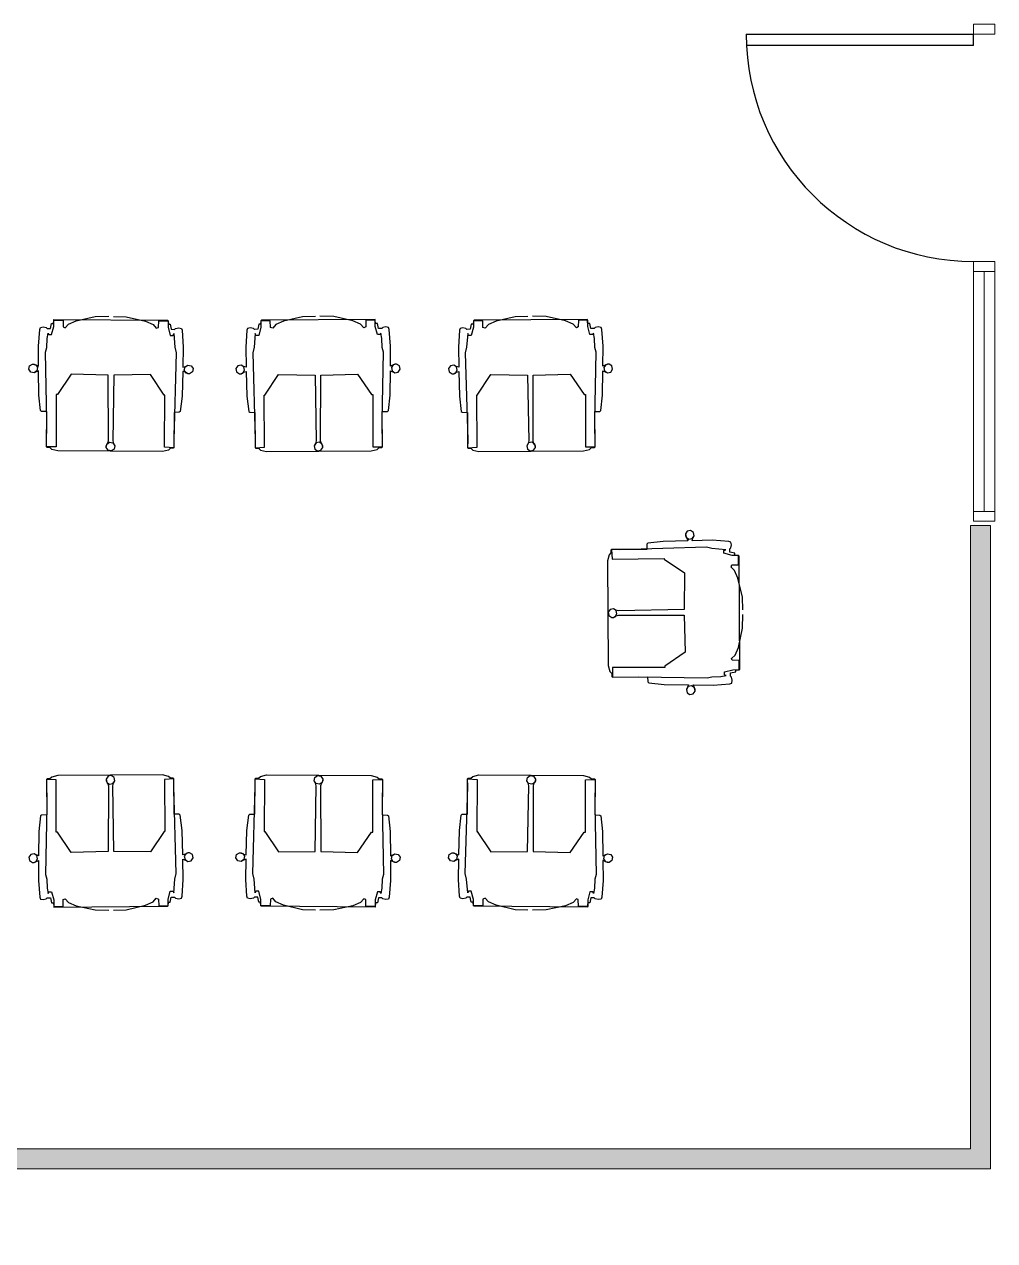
# Model space of a CAD drawing. Header units: millimetres. Extents: x 32.4 to 129.7, y 76.1 to 139.3.
# Drawn here: x 46.512 to 49.929, y 94.372 to 98.655 of the extents above; entities that cross this region are included whole.
import ezdxf

# ---------------------------------------------------------------- set-up
doc = ezdxf.new("R2010")
doc.units = ezdxf.units.MM
doc.layers.add('DURLOCK', color=7, linetype='Continuous')
doc.layers.add('MAMPARAS', color=7, linetype='Continuous', lineweight=0)

msp = doc.modelspace()

# ---------------------------------------------------------------- hatches: boundary and pattern name
h = msp.add_hatch(color=256)
h.paths.add_polyline_path([(35.551796, 97.892942), (32.5504, 97.892942), (32.5504, 97.822942), (35.551796, 97.822942)])
h.paths.add_polyline_path([(33.561398, 94.675442), (33.561398, 94.770062), (33.491398, 94.770062), (33.491398, 94.710442), (32.5504, 94.710442), (32.5504, 94.640442), (33.491398, 94.640442), (33.491398, 94.372492), (33.561398, 94.372492)])
h.paths.add_polyline_path([(35.636796, 97.807942), (35.566796, 97.807942), (35.566796, 94.625442), (49.914408, 94.625442), (49.914408, 96.890442), (49.844408, 96.890442), (49.844408, 94.695442), (46.144413, 94.695442), (46.144413, 94.710442), (46.129413, 94.710442), (46.129413, 94.640442), (45.729413, 94.640442), (45.729413, 94.710442), (45.714413, 94.710442), (45.714413, 94.695442), (43.746908, 94.695442), (43.746908, 96.095442), (43.676908, 96.095442), (43.676908, 94.695442), (42.229413, 94.695442), (42.229413, 96.260442), (43.626908, 96.260442), (43.626908, 96.330442), (42.159413, 96.330442), (42.159413, 94.695442), (36.129413, 94.695442), (36.129413, 94.640442), (35.729413, 94.640442), (35.729413, 94.695442), (35.636796, 94.695442), (35.636796, 94.870442), (35.729413, 94.870442), (35.729413, 94.940442), (35.636796, 94.940442)])
h.paths.add_polyline_path([(35.746796, 97.892942), (35.566796, 97.892942), (35.566796, 97.822942), (35.746796, 97.822942)])

# ---------------------------------------------------------------- linework, layer by layer
for p, q in [((49.054408, 98.620442), (49.854408, 98.620442)), ((49.854408, 98.580442), (49.854408, 98.620442)), ((49.854408, 98.580442), (49.054408, 98.580442))]:
    msp.add_line(p, q)
at = {"linetype": 'Continuous'}
for p, q in [((46.615297, 97.601932), (46.616199, 97.614089)), ((46.616199, 97.614089), (46.648952, 97.614072)), ((46.6162, 97.591308), (46.616372, 97.616128)), ((46.616372, 97.616128), (47.016392, 97.613605)), ((46.648952, 97.614072), (46.649618, 97.589853)), ((46.667557, 97.600021), (46.694835, 97.611538)), ((46.694835, 97.611538), (46.762128, 97.626407)), ((46.762128, 97.626407), (46.81048, 97.627284)), ((46.826904, 97.62709), (46.871528, 97.625715)), ((46.871528, 97.625715), (46.938646, 97.609994)), ((46.938646, 97.609994), (46.965777, 97.598133)), ((46.985062, 97.587976), (46.986044, 97.611938)), ((46.986044, 97.611938), (47.018794, 97.61154)), ((47.016392, 97.613605), (47.018794, 97.61154)), ((47.018794, 97.61154), (47.018341, 97.589377)), ((47.018794, 97.61154), (47.019542, 97.599373)), ((47.345239, 97.61154), (47.344491, 97.599373)), ((47.347641, 97.613605), (47.345239, 97.61154)), ((47.37799, 97.611938), (47.345239, 97.61154)), ((47.345239, 97.61154), (47.345692, 97.589377)), ((47.747662, 97.616128), (47.347641, 97.613605)), ((47.378971, 97.587976), (47.37799, 97.611938)), ((47.425387, 97.609994), (47.398257, 97.598133)), ((47.492506, 97.625715), (47.425387, 97.609994)), ((47.537129, 97.62709), (47.492506, 97.625715)), ((47.601905, 97.626407), (47.553554, 97.627284)), ((47.669198, 97.611538), (47.601905, 97.626407)), ((47.696477, 97.600021), (47.669198, 97.611538)), ((47.715082, 97.614072), (47.714415, 97.589853)), ((47.747835, 97.614089), (47.715082, 97.614072)), ((47.747834, 97.591308), (47.747662, 97.616128)), ((47.748737, 97.601932), (47.747835, 97.614089)), ((48.093716, 97.61154), (48.092968, 97.599373)), ((48.096117, 97.613605), (48.093716, 97.61154)), ((48.126466, 97.611938), (48.093716, 97.61154)), ((48.093716, 97.61154), (48.094168, 97.589377)), ((48.496138, 97.616128), (48.096117, 97.613605)), ((48.127447, 97.587976), (48.126466, 97.611938)), ((48.173863, 97.609994), (48.146733, 97.598133)), ((48.240982, 97.625715), (48.173863, 97.609994)), ((48.285605, 97.62709), (48.240982, 97.625715)), ((48.350381, 97.626407), (48.30203, 97.627284)), ((48.417675, 97.611538), (48.350381, 97.626407)), ((48.444953, 97.600021), (48.417675, 97.611538)), ((48.463558, 97.614072), (48.462891, 97.589853)), ((48.496311, 97.614089), (48.463558, 97.614072)), ((48.49631, 97.591308), (48.496138, 97.616128)), ((48.497213, 97.601932), (48.496311, 97.614089)), ((46.562042, 97.522305), (46.566705, 97.581172)), ((46.566705, 97.581172), (46.569148, 97.587953)), ((46.569148, 97.587953), (46.578819, 97.589835)), ((46.578819, 97.589835), (46.58943, 97.587701)), ((46.58943, 97.587701), (46.592995, 97.583912)), ((46.592328, 97.549424), (46.596341, 97.568376)), ((46.592995, 97.583912), (46.605003, 97.584069)), ((46.596341, 97.568376), (46.59828, 97.56299)), ((46.605003, 97.584069), (46.608547, 97.601935)), ((46.608303, 97.562926), (46.6162, 97.591308)), ((46.608547, 97.601935), (46.615297, 97.601932)), ((46.649618, 97.589853), (46.65578, 97.586887)), ((46.65578, 97.586887), (46.667557, 97.600021)), ((46.965777, 97.598133), (46.976797, 97.585525)), ((46.976797, 97.585525), (46.985062, 97.587976)), ((47.018341, 97.589377), (47.026042, 97.560282)), ((47.019542, 97.599373), (47.026291, 97.599291)), ((47.026291, 97.599291), (47.029579, 97.581647)), ((47.029579, 97.581647), (47.041689, 97.58116)), ((47.036065, 97.560218), (47.03846, 97.566618)), ((47.03846, 97.566618), (47.042529, 97.518275)), ((47.041689, 97.58116), (47.045227, 97.584815)), ((47.045227, 97.584815), (47.055864, 97.586814)), ((47.055864, 97.586814), (47.065511, 97.58481)), ((47.065511, 97.58481), (47.067868, 97.577999)), ((47.067868, 97.577999), (47.071785, 97.519086)), ((47.296165, 97.577999), (47.292248, 97.519086)), ((47.298522, 97.58481), (47.296165, 97.577999)), ((47.308169, 97.586814), (47.298522, 97.58481)), ((47.318806, 97.584815), (47.308169, 97.586814)), ((47.322345, 97.58116), (47.318806, 97.584815)), ((47.325573, 97.566618), (47.321504, 97.518275)), ((47.334455, 97.581647), (47.322345, 97.58116)), ((47.327969, 97.560218), (47.325573, 97.566618)), ((47.337742, 97.599291), (47.334455, 97.581647)), ((47.344491, 97.599373), (47.337742, 97.599291)), ((47.345692, 97.589377), (47.337992, 97.560282)), ((47.387237, 97.585525), (47.378971, 97.587976)), ((47.398257, 97.598133), (47.387237, 97.585525)), ((47.708254, 97.586887), (47.696477, 97.600021)), ((47.714415, 97.589853), (47.708254, 97.586887)), ((47.755731, 97.562926), (47.747834, 97.591308)), ((47.755486, 97.601935), (47.748737, 97.601932)), ((47.75903, 97.584069), (47.755486, 97.601935)), ((47.771039, 97.583912), (47.75903, 97.584069)), ((47.767692, 97.568376), (47.765754, 97.56299)), ((47.771705, 97.549424), (47.767692, 97.568376)), ((47.774603, 97.587701), (47.771039, 97.583912)), ((47.785214, 97.589835), (47.774603, 97.587701)), ((47.794886, 97.587953), (47.785214, 97.589835)), ((47.797329, 97.581172), (47.794886, 97.587953)), ((47.801992, 97.522305), (47.797329, 97.581172)), ((48.044641, 97.577999), (48.040725, 97.519086)), ((48.046998, 97.58481), (48.044641, 97.577999)), ((48.056645, 97.586814), (48.046998, 97.58481)), ((48.067283, 97.584815), (48.056645, 97.586814)), ((48.070821, 97.58116), (48.067283, 97.584815)), ((48.074049, 97.566618), (48.06998, 97.518275)), ((48.082931, 97.581647), (48.070821, 97.58116)), ((48.076445, 97.560218), (48.074049, 97.566618)), ((48.086218, 97.599291), (48.082931, 97.581647)), ((48.092968, 97.599373), (48.086218, 97.599291)), ((48.094168, 97.589377), (48.086468, 97.560282)), ((48.135713, 97.585525), (48.127447, 97.587976)), ((48.146733, 97.598133), (48.135713, 97.585525)), ((48.45673, 97.586887), (48.444953, 97.600021)), ((48.462891, 97.589853), (48.45673, 97.586887)), ((48.504207, 97.562926), (48.49631, 97.591308)), ((48.503963, 97.601935), (48.497213, 97.601932)), ((48.507506, 97.584069), (48.503963, 97.601935)), ((48.519515, 97.583912), (48.507506, 97.584069)), ((48.516168, 97.568376), (48.51423, 97.56299)), ((48.520181, 97.549424), (48.516168, 97.568376)), ((48.523079, 97.587701), (48.519515, 97.583912)), ((48.53369, 97.589835), (48.523079, 97.587701)), ((48.543362, 97.587953), (48.53369, 97.589835)), ((48.545805, 97.581172), (48.543362, 97.587953)), ((48.550468, 97.522305), (48.545805, 97.581172)), ((46.591201, 97.517818), (46.592328, 97.549424)), ((46.59828, 97.56299), (46.608303, 97.562926)), ((47.026042, 97.560282), (47.036065, 97.560218)), ((47.337992, 97.560282), (47.327969, 97.560218)), ((47.765754, 97.56299), (47.755731, 97.562926)), ((47.772833, 97.517818), (47.771705, 97.549424)), ((48.086468, 97.560282), (48.076445, 97.560218)), ((48.51423, 97.56299), (48.504207, 97.562926)), ((48.521309, 97.517818), (48.520181, 97.549424)), ((46.562552, 97.451983), (46.562042, 97.522305)), ((46.587012, 97.50151), (46.591201, 97.517818)), ((46.59163, 97.259557), (46.587012, 97.50151)), ((47.047319, 97.498595), (47.03846, 97.191083)), ((47.042529, 97.518275), (47.047319, 97.498595)), ((47.071785, 97.519086), (47.070373, 97.448114)), ((47.292248, 97.519086), (47.293661, 97.448114)), ((47.321504, 97.518275), (47.316714, 97.498595)), ((47.316714, 97.498595), (47.325573, 97.191083)), ((47.772403, 97.259557), (47.777021, 97.50151)), ((47.777021, 97.50151), (47.772833, 97.517818)), ((47.801481, 97.451983), (47.801992, 97.522305)), ((48.040725, 97.519086), (48.042137, 97.448114)), ((48.06998, 97.518275), (48.065191, 97.498595)), ((48.065191, 97.498595), (48.07405, 97.191083)), ((48.520879, 97.259557), (48.525497, 97.50151)), ((48.525497, 97.50151), (48.521309, 97.517818)), ((48.549957, 97.451983), (48.550468, 97.522305)), ((46.528574, 97.440869), (46.53098, 97.45258)), ((46.528574, 97.440869), (46.53098, 97.45258)), ((46.535153, 97.430885), (46.528574, 97.440869)), ((46.535153, 97.430885), (46.528574, 97.440869)), ((46.53098, 97.45258), (46.540964, 97.45916)), ((46.53098, 97.45258), (46.540964, 97.45916)), ((46.53098, 97.45258), (46.53098, 97.45258)), ((46.53098, 97.45258), (46.53098, 97.45258)), ((46.540964, 97.45916), (46.552675, 97.456753)), ((46.540964, 97.45916), (46.547059, 97.459121)), ((46.547059, 97.459121), (46.562552, 97.451983)), ((46.552675, 97.456753), (46.559255, 97.44677)), ((46.559255, 97.44677), (46.556848, 97.435058)), ((47.070373, 97.448114), (47.079863, 97.450786)), ((47.075765, 97.437404), (47.078172, 97.449116)), ((47.082345, 97.427421), (47.075765, 97.437404)), ((47.078172, 97.449116), (47.088155, 97.455695)), ((47.079863, 97.450786), (47.088155, 97.455695)), ((47.088155, 97.455695), (47.099867, 97.453289)), ((47.088155, 97.455695), (47.099867, 97.453289)), ((47.099867, 97.453289), (47.106446, 97.443305)), ((47.099867, 97.453289), (47.106446, 97.443305)), ((47.106446, 97.443305), (47.10404, 97.431594)), ((47.106446, 97.443305), (47.10404, 97.431594)), ((47.264167, 97.453289), (47.257587, 97.443305)), ((47.264167, 97.453289), (47.257587, 97.443305)), ((47.257587, 97.443305), (47.259994, 97.431594)), ((47.257587, 97.443305), (47.259994, 97.431594)), ((47.275878, 97.455695), (47.264167, 97.453289)), ((47.275878, 97.455695), (47.264167, 97.453289)), ((47.285862, 97.449116), (47.275878, 97.455695)), ((47.284171, 97.450786), (47.275878, 97.455695)), ((47.281689, 97.427421), (47.288268, 97.437404)), ((47.293661, 97.448114), (47.284171, 97.450786)), ((47.288268, 97.437404), (47.285862, 97.449116)), ((47.816975, 97.459121), (47.801481, 97.451983)), ((47.811358, 97.456753), (47.804779, 97.44677)), ((47.804779, 97.44677), (47.807185, 97.435058)), ((47.82307, 97.45916), (47.811358, 97.456753)), ((47.82307, 97.45916), (47.816975, 97.459121)), ((47.833053, 97.45258), (47.82307, 97.45916)), ((47.833053, 97.45258), (47.82307, 97.45916)), ((47.82888, 97.430885), (47.83546, 97.440869)), ((47.82888, 97.430885), (47.83546, 97.440869)), ((47.83546, 97.440869), (47.833053, 97.45258)), ((47.833053, 97.45258), (47.833053, 97.45258)), ((47.83546, 97.440869), (47.833053, 97.45258)), ((47.833053, 97.45258), (47.833053, 97.45258)), ((48.012643, 97.453289), (48.006063, 97.443305)), ((48.012643, 97.453289), (48.006063, 97.443305)), ((48.006063, 97.443305), (48.00847, 97.431594)), ((48.006063, 97.443305), (48.00847, 97.431594)), ((48.024355, 97.455695), (48.012643, 97.453289)), ((48.024355, 97.455695), (48.012643, 97.453289)), ((48.034338, 97.449116), (48.024355, 97.455695)), ((48.032647, 97.450786), (48.024355, 97.455695)), ((48.030165, 97.427421), (48.036745, 97.437404)), ((48.042137, 97.448114), (48.032647, 97.450786)), ((48.036745, 97.437404), (48.034338, 97.449116)), ((48.565451, 97.459121), (48.549957, 97.451983)), ((48.559834, 97.456753), (48.553255, 97.44677)), ((48.553255, 97.44677), (48.555661, 97.435058)), ((48.571546, 97.45916), (48.559834, 97.456753)), ((48.571546, 97.45916), (48.565451, 97.459121)), ((48.581529, 97.45258), (48.571546, 97.45916)), ((48.581529, 97.45258), (48.571546, 97.45916)), ((48.577356, 97.430885), (48.583936, 97.440869)), ((48.577356, 97.430885), (48.583936, 97.440869)), ((48.583936, 97.440869), (48.581529, 97.45258)), ((48.581529, 97.45258), (48.581529, 97.45258)), ((48.583936, 97.440869), (48.581529, 97.45258)), ((48.581529, 97.45258), (48.581529, 97.45258)), ((46.546865, 97.428479), (46.535153, 97.430885)), ((46.546865, 97.428479), (46.535153, 97.430885)), ((46.562638, 97.435494), (46.546865, 97.428479)), ((46.556848, 97.435058), (46.546865, 97.428479)), ((46.563599, 97.349727), (46.562638, 97.435494)), ((46.677855, 97.423819), (46.628837, 97.35224)), ((46.807843, 97.420235), (46.677855, 97.423819)), ((46.808229, 97.18924), (46.807843, 97.420235)), ((46.828072, 97.420132), (46.82356, 97.189143)), ((46.956923, 97.422052), (46.828072, 97.420132)), ((47.005031, 97.349859), (46.956923, 97.422052)), ((47.070099, 97.432806), (47.068038, 97.346413)), ((47.0797, 97.4301), (47.070099, 97.432806)), ((47.087961, 97.425053), (47.0797, 97.4301)), ((47.094056, 97.425014), (47.082345, 97.427421)), ((47.094056, 97.425014), (47.087961, 97.425053)), ((47.10404, 97.431594), (47.094056, 97.425014)), ((47.10404, 97.431594), (47.094056, 97.425014)), ((47.259994, 97.431594), (47.269977, 97.425014)), ((47.259994, 97.431594), (47.269977, 97.425014)), ((47.269977, 97.425014), (47.281689, 97.427421)), ((47.269977, 97.425014), (47.276072, 97.425053)), ((47.276072, 97.425053), (47.284334, 97.4301)), ((47.284334, 97.4301), (47.293934, 97.432806)), ((47.293934, 97.432806), (47.295995, 97.346413)), ((47.359003, 97.349859), (47.407111, 97.422052)), ((47.407111, 97.422052), (47.535961, 97.420132)), ((47.535961, 97.420132), (47.540473, 97.189143)), ((47.555804, 97.18924), (47.556191, 97.420235)), ((47.556191, 97.420235), (47.686179, 97.423819)), ((47.686179, 97.423819), (47.735197, 97.35224)), ((47.800435, 97.349727), (47.801395, 97.435494)), ((47.801395, 97.435494), (47.817169, 97.428479)), ((47.807185, 97.435058), (47.817169, 97.428479)), ((47.817169, 97.428479), (47.82888, 97.430885)), ((47.817169, 97.428479), (47.82888, 97.430885)), ((48.00847, 97.431594), (48.018453, 97.425014)), ((48.00847, 97.431594), (48.018453, 97.425014)), ((48.018453, 97.425014), (48.030165, 97.427421)), ((48.018453, 97.425014), (48.024549, 97.425053)), ((48.024549, 97.425053), (48.03281, 97.4301)), ((48.03281, 97.4301), (48.04241, 97.432806)), ((48.04241, 97.432806), (48.044471, 97.346413)), ((48.107479, 97.349859), (48.155587, 97.422052)), ((48.155587, 97.422052), (48.284438, 97.420132)), ((48.284438, 97.420132), (48.288949, 97.189143)), ((48.304281, 97.18924), (48.304667, 97.420235)), ((48.304667, 97.420235), (48.434655, 97.423819)), ((48.434655, 97.423819), (48.483673, 97.35224)), ((48.548911, 97.349727), (48.549871, 97.435494)), ((48.549871, 97.435494), (48.565645, 97.428479)), ((48.555661, 97.435058), (48.565645, 97.428479)), ((48.565645, 97.428479), (48.577356, 97.430885)), ((48.565645, 97.428479), (48.577356, 97.430885)), ((46.624491, 97.352268), (46.623902, 97.167853)), ((46.628837, 97.35224), (46.624491, 97.352268)), ((47.735197, 97.35224), (47.739543, 97.352268)), ((47.739543, 97.352268), (47.740131, 97.167853)), ((48.483673, 97.35224), (48.488019, 97.352268)), ((48.488019, 97.352268), (48.488607, 97.167853)), ((46.569491, 97.295573), (46.563599, 97.349727)), ((47.007188, 97.349845), (47.005031, 97.349859)), ((47.005445, 97.166749), (47.007188, 97.349845)), ((47.068038, 97.346413), (47.061466, 97.292458)), ((47.295995, 97.346413), (47.302568, 97.292458)), ((47.356846, 97.349845), (47.359003, 97.349859)), ((47.358588, 97.166749), (47.356846, 97.349845)), ((47.794543, 97.295573), (47.800435, 97.349727)), ((48.044471, 97.346413), (48.051044, 97.292458)), ((48.105322, 97.349845), (48.107479, 97.349859)), ((48.107065, 97.166749), (48.105322, 97.349845)), ((48.543019, 97.295573), (48.548911, 97.349727)), ((46.573181, 97.292407), (46.569491, 97.295573)), ((46.591168, 97.291563), (46.573181, 97.292407)), ((46.590141, 97.167492), (46.591168, 97.291563)), ((47.039739, 97.288723), (47.039195, 97.164649)), ((47.057736, 97.289339), (47.039739, 97.288723)), ((47.061466, 97.292458), (47.057736, 97.289339)), ((47.302568, 97.292458), (47.306298, 97.289339)), ((47.306298, 97.289339), (47.324294, 97.288723)), ((47.324294, 97.288723), (47.324838, 97.164649)), ((47.772865, 97.291563), (47.790852, 97.292407)), ((47.773893, 97.167492), (47.772865, 97.291563)), ((47.790852, 97.292407), (47.794543, 97.295573)), ((48.051044, 97.292458), (48.054774, 97.289339)), ((48.054774, 97.289339), (48.072771, 97.288723)), ((48.072771, 97.288723), (48.073314, 97.164649)), ((48.521342, 97.291563), (48.539328, 97.292407)), ((48.522369, 97.167492), (48.521342, 97.291563)), ((48.539328, 97.292407), (48.543019, 97.295573)), ((46.590141, 97.167492), (46.59163, 97.259557)), ((47.773893, 97.167492), (47.772403, 97.259557)), ((48.522369, 97.167492), (48.520879, 97.259557)), ((46.802844, 97.177252), (46.812827, 97.183832)), ((46.805499, 97.179874), (46.808229, 97.18924)), ((46.812827, 97.183832), (46.824539, 97.181425)), ((46.82356, 97.189143), (46.826209, 97.179734)), ((46.824539, 97.181425), (46.831118, 97.171442)), ((47.03846, 97.191083), (47.039195, 97.164649)), ((47.325573, 97.191083), (47.324838, 97.164649)), ((47.539495, 97.181425), (47.532915, 97.171442)), ((47.540473, 97.189143), (47.537825, 97.179734)), ((47.551206, 97.183832), (47.539495, 97.181425)), ((47.56119, 97.177252), (47.551206, 97.183832)), ((47.558534, 97.179874), (47.555804, 97.18924)), ((48.07405, 97.191083), (48.073314, 97.164649)), ((48.287971, 97.181425), (48.281391, 97.171442)), ((48.288949, 97.189143), (48.286301, 97.179734)), ((48.299682, 97.183832), (48.287971, 97.181425)), ((48.309666, 97.177252), (48.299682, 97.183832)), ((48.30701, 97.179874), (48.304281, 97.18924)), ((46.623902, 97.167853), (46.590141, 97.167492)), ((46.592316, 97.165291), (46.590141, 97.167492)), ((46.602615, 97.165226), (46.592316, 97.165291)), ((46.609491, 97.158833), (46.602615, 97.165226)), ((46.630811, 97.153279), (46.609491, 97.158833)), ((46.999115, 97.150947), (46.630811, 97.153279)), ((46.800437, 97.165541), (46.802844, 97.177252)), ((46.800437, 97.165541), (46.800476, 97.171636)), ((46.807017, 97.155557), (46.800437, 97.165541)), ((46.807017, 97.155557), (46.800437, 97.165541)), ((46.800476, 97.171636), (46.805499, 97.179874)), ((46.818728, 97.153151), (46.807017, 97.155557)), ((46.818728, 97.153151), (46.807017, 97.155557)), ((46.828712, 97.15973), (46.818728, 97.153151)), ((46.828712, 97.15973), (46.818728, 97.153151)), ((46.826209, 97.179734), (46.831118, 97.171442)), ((46.831118, 97.171442), (46.828712, 97.15973)), ((46.831118, 97.171442), (46.828712, 97.15973)), ((47.020503, 97.156231), (46.999115, 97.150947)), ((47.039195, 97.164649), (47.005445, 97.166749)), ((47.027459, 97.162536), (47.020503, 97.156231)), ((47.036993, 97.162476), (47.027459, 97.162536)), ((47.039195, 97.164649), (47.036993, 97.162476)), ((47.324838, 97.164649), (47.358588, 97.166749)), ((47.324838, 97.164649), (47.327041, 97.162476)), ((47.327041, 97.162476), (47.336574, 97.162536)), ((47.336574, 97.162536), (47.34353, 97.156231)), ((47.34353, 97.156231), (47.364919, 97.150947)), ((47.364919, 97.150947), (47.733223, 97.153279)), ((47.537825, 97.179734), (47.532915, 97.171442)), ((47.532915, 97.171442), (47.535322, 97.15973)), ((47.532915, 97.171442), (47.535322, 97.15973)), ((47.535322, 97.15973), (47.545305, 97.153151)), ((47.535322, 97.15973), (47.545305, 97.153151)), ((47.545305, 97.153151), (47.557017, 97.155557)), ((47.545305, 97.153151), (47.557017, 97.155557)), ((47.557017, 97.155557), (47.563596, 97.165541)), ((47.557017, 97.155557), (47.563596, 97.165541)), ((47.563558, 97.171636), (47.558534, 97.179874)), ((47.563596, 97.165541), (47.56119, 97.177252)), ((47.563596, 97.165541), (47.563558, 97.171636)), ((47.733223, 97.153279), (47.754542, 97.158833)), ((47.740131, 97.167853), (47.773893, 97.167492)), ((47.754542, 97.158833), (47.761418, 97.165226)), ((47.761418, 97.165226), (47.771718, 97.165291)), ((47.771718, 97.165291), (47.773893, 97.167492)), ((48.073314, 97.164649), (48.107065, 97.166749)), ((48.073314, 97.164649), (48.075517, 97.162476)), ((48.075517, 97.162476), (48.08505, 97.162536)), ((48.08505, 97.162536), (48.092007, 97.156231)), ((48.092007, 97.156231), (48.113395, 97.150947)), ((48.113395, 97.150947), (48.481699, 97.153279)), ((48.286301, 97.179734), (48.281391, 97.171442)), ((48.281391, 97.171442), (48.283798, 97.15973)), ((48.281391, 97.171442), (48.283798, 97.15973)), ((48.283798, 97.15973), (48.293781, 97.153151)), ((48.283798, 97.15973), (48.293781, 97.153151)), ((48.293781, 97.153151), (48.305493, 97.155557)), ((48.293781, 97.153151), (48.305493, 97.155557)), ((48.305493, 97.155557), (48.312073, 97.165541)), ((48.305493, 97.155557), (48.312073, 97.165541)), ((48.312034, 97.171636), (48.30701, 97.179874)), ((48.312073, 97.165541), (48.309666, 97.177252)), ((48.312073, 97.165541), (48.312034, 97.171636)), ((48.481699, 97.153279), (48.503019, 97.158833)), ((48.488607, 97.167853), (48.522369, 97.167492)), ((48.503019, 97.158833), (48.509894, 97.165226)), ((48.509894, 97.165226), (48.520194, 97.165291)), ((48.520194, 97.165291), (48.522369, 97.167492)), ((48.847109, 96.870803), (48.84053, 96.860819)), ((48.847109, 96.870803), (48.84053, 96.860819)), ((48.84053, 96.860819), (48.842936, 96.849108)), ((48.84053, 96.860819), (48.840568, 96.854724)), ((48.840568, 96.854724), (48.845615, 96.846462)), ((48.842936, 96.849108), (48.85292, 96.842528)), ((48.845615, 96.846462), (48.848321, 96.836862)), ((48.858821, 96.873209), (48.847109, 96.870803)), ((48.858821, 96.873209), (48.847109, 96.870803)), ((48.85292, 96.842528), (48.864631, 96.844935)), ((48.868804, 96.86663), (48.858821, 96.873209)), ((48.868804, 96.86663), (48.858821, 96.873209)), ((48.86363, 96.837136), (48.866301, 96.846626)), ((48.934601, 96.838548), (48.86363, 96.837136)), ((48.864631, 96.844935), (48.871211, 96.854918)), ((48.866301, 96.846626), (48.871211, 96.854918)), ((48.871211, 96.854918), (48.868804, 96.86663)), ((48.871211, 96.854918), (48.868804, 96.86663)), ((48.993515, 96.834631), (48.934601, 96.838548)), ((48.580165, 96.805958), (48.577991, 96.803756)), ((48.577991, 96.803756), (48.578052, 96.794222)), ((48.704238, 96.806502), (48.580165, 96.805958)), ((48.580165, 96.805958), (48.582265, 96.772208)), ((48.606599, 96.805223), (48.580165, 96.805958)), ((48.914111, 96.814082), (48.606599, 96.805223)), ((48.704855, 96.824499), (48.704238, 96.806502)), ((48.707973, 96.828229), (48.704855, 96.824499)), ((48.761929, 96.834801), (48.707973, 96.828229)), ((48.848321, 96.836862), (48.761929, 96.834801)), ((48.933791, 96.809292), (48.914111, 96.814082)), ((48.982134, 96.805223), (48.933791, 96.809292)), ((48.975734, 96.802828), (48.982134, 96.805223)), ((48.975797, 96.792805), (48.975734, 96.802828)), ((49.000326, 96.832274), (48.993515, 96.834631)), ((48.996675, 96.808452), (49.000331, 96.81199)), ((48.997162, 96.796342), (48.996675, 96.808452)), ((49.014806, 96.793054), (48.997162, 96.796342)), ((49.00233, 96.822627), (49.000326, 96.832274)), ((49.000331, 96.81199), (49.00233, 96.822627)), ((48.571746, 96.787266), (48.566463, 96.765878)), ((48.566463, 96.765878), (48.568795, 96.397574)), ((48.578052, 96.794222), (48.571746, 96.787266)), ((48.582265, 96.772208), (48.76536, 96.773951)), ((48.76536, 96.773951), (48.765374, 96.771794)), ((48.765374, 96.771794), (48.837567, 96.723686)), ((49.004893, 96.785104), (48.975797, 96.792805)), ((49.003492, 96.751825), (49.027454, 96.752807)), ((49.027056, 96.785557), (49.004893, 96.785104)), ((49.014888, 96.786305), (49.014806, 96.793054)), ((49.027056, 96.785557), (49.014888, 96.786305)), ((49.027454, 96.752807), (49.027056, 96.785557)), ((49.029121, 96.783155), (49.027056, 96.785557)), ((49.031644, 96.383135), (49.029121, 96.783155)), ((48.837567, 96.723686), (48.835647, 96.594835)), ((49.001041, 96.74356), (49.003492, 96.751825)), ((49.013649, 96.73254), (49.001041, 96.74356)), ((49.02551, 96.705409), (49.013649, 96.73254)), ((49.041231, 96.638291), (49.02551, 96.705409)), ((49.042606, 96.593667), (49.041231, 96.638291)), ((48.575246, 96.595475), (48.568666, 96.585491)), ((48.575246, 96.595475), (48.568666, 96.585491)), ((48.568666, 96.585491), (48.571073, 96.57378)), ((48.568666, 96.585491), (48.571073, 96.57378)), ((48.586957, 96.597881), (48.575246, 96.595475)), ((48.586957, 96.597881), (48.575246, 96.595475)), ((48.596941, 96.591302), (48.586957, 96.597881)), ((48.59525, 96.592972), (48.586957, 96.597881)), ((48.604659, 96.590323), (48.59525, 96.592972)), ((48.599347, 96.57959), (48.596941, 96.591302)), ((48.835647, 96.594835), (48.604659, 96.590323)), ((48.571073, 96.57378), (48.581056, 96.5672)), ((48.571073, 96.57378), (48.581056, 96.5672)), ((48.581056, 96.5672), (48.592768, 96.569607)), ((48.581056, 96.5672), (48.587151, 96.567239)), ((48.587151, 96.567239), (48.59539, 96.572262)), ((48.592768, 96.569607), (48.599347, 96.57959)), ((48.59539, 96.572262), (48.604756, 96.574992)), ((48.604756, 96.574992), (48.83575, 96.574606)), ((48.83575, 96.574606), (48.839334, 96.444618)), ((49.041923, 96.528891), (49.0428, 96.577243)), ((49.027053, 96.461598), (49.041923, 96.528891)), ((49.015537, 96.43432), (49.027053, 96.461598)), ((48.839334, 96.444618), (48.767756, 96.3956)), ((49.002402, 96.422543), (49.015537, 96.43432)), ((49.005368, 96.416381), (49.002402, 96.422543)), ((49.029588, 96.415715), (49.005368, 96.416381)), ((49.029604, 96.382962), (49.029588, 96.415715)), ((48.568795, 96.397574), (48.574348, 96.376254)), ((48.574348, 96.376254), (48.580741, 96.369378)), ((48.580741, 96.369378), (48.580807, 96.359079)), ((48.583368, 96.390665), (48.583008, 96.356904)), ((48.767783, 96.391254), (48.583368, 96.390665)), ((48.767756, 96.3956), (48.767783, 96.391254)), ((48.978442, 96.375066), (49.006823, 96.382963)), ((48.978505, 96.365042), (48.978442, 96.375066)), ((48.999427, 96.359757), (48.999584, 96.371766)), ((48.999584, 96.371766), (49.017451, 96.37531)), ((49.006823, 96.382963), (49.031644, 96.383135)), ((49.017447, 96.38206), (49.029604, 96.382962)), ((49.017451, 96.37531), (49.017447, 96.38206)), ((48.580807, 96.359079), (48.583008, 96.356904)), ((48.583008, 96.356904), (48.675072, 96.358393)), ((48.583008, 96.356904), (48.707078, 96.357931)), ((48.675072, 96.358393), (48.917026, 96.353775)), ((48.707078, 96.357931), (48.707922, 96.339944)), ((48.707922, 96.339944), (48.711088, 96.336254)), ((48.711088, 96.336254), (48.765242, 96.330362)), ((48.765242, 96.330362), (48.85101, 96.329401)), ((48.85101, 96.329401), (48.843994, 96.313628)), ((48.850574, 96.323611), (48.843994, 96.313628)), ((48.862285, 96.326018), (48.850574, 96.323611)), ((48.872269, 96.319438), (48.862285, 96.326018)), ((48.874637, 96.313822), (48.867499, 96.329315)), ((48.867499, 96.329315), (48.937821, 96.328805)), ((48.917026, 96.353775), (48.933333, 96.357964)), ((48.933333, 96.357964), (48.96494, 96.359091)), ((48.937821, 96.328805), (48.996688, 96.333468)), ((48.96494, 96.359091), (48.983891, 96.363104)), ((48.983891, 96.363104), (48.978505, 96.365042)), ((48.996688, 96.333468), (49.003468, 96.335911)), ((49.003216, 96.356193), (48.999427, 96.359757)), ((49.00535, 96.345582), (49.003216, 96.356193)), ((49.003468, 96.335911), (49.00535, 96.345582)), ((48.843994, 96.313628), (48.846401, 96.301916)), ((48.843994, 96.313628), (48.846401, 96.301916)), ((48.846401, 96.301916), (48.856384, 96.295337)), ((48.846401, 96.301916), (48.856384, 96.295337)), ((48.856384, 96.295337), (48.868096, 96.297743)), ((48.856384, 96.295337), (48.868096, 96.297743)), ((48.868096, 96.297743), (48.874675, 96.307727)), ((48.868096, 96.297743), (48.874675, 96.307727)), ((48.868096, 96.297743), (48.868096, 96.297743)), ((48.868096, 96.297743), (48.868096, 96.297743)), ((48.874675, 96.307727), (48.872269, 96.319438)), ((48.874675, 96.307727), (48.874637, 96.313822)), ((46.592316, 95.99816), (46.590141, 95.995959)), ((46.623902, 95.995598), (46.590141, 95.995959)), ((46.590141, 95.995959), (46.591168, 95.871889)), ((46.590141, 95.995959), (46.59163, 95.903894)), ((46.602615, 95.998226), (46.592316, 95.99816)), ((46.609491, 96.004618), (46.602615, 95.998226)), ((46.630811, 96.010172), (46.609491, 96.004618)), ((46.624491, 95.811184), (46.623902, 95.995598)), ((46.999115, 96.012504), (46.630811, 96.010172)), ((46.807017, 96.007894), (46.800437, 95.997911)), ((46.807017, 96.007894), (46.800437, 95.997911)), ((46.800437, 95.997911), (46.802844, 95.986199)), ((46.800437, 95.997911), (46.800476, 95.991816)), ((46.800476, 95.991816), (46.805499, 95.983577)), ((46.802844, 95.986199), (46.812827, 95.979619)), ((46.805499, 95.983577), (46.808229, 95.974211)), ((46.818728, 96.010301), (46.807017, 96.007894)), ((46.818728, 96.010301), (46.807017, 96.007894)), ((46.812827, 95.979619), (46.824539, 95.982026)), ((46.828712, 96.003721), (46.818728, 96.010301)), ((46.828712, 96.003721), (46.818728, 96.010301)), ((46.82356, 95.974308), (46.826209, 95.983717)), ((46.824539, 95.982026), (46.831118, 95.99201)), ((46.826209, 95.983717), (46.831118, 95.99201)), ((46.831118, 95.99201), (46.828712, 96.003721)), ((46.831118, 95.99201), (46.828712, 96.003721)), ((47.020503, 96.007221), (46.999115, 96.012504)), ((47.039195, 95.998802), (47.005445, 95.996702)), ((47.005445, 95.996702), (47.007188, 95.813606)), ((47.027459, 96.000915), (47.020503, 96.007221)), ((47.036993, 96.000976), (47.027459, 96.000915)), ((47.039195, 95.998802), (47.036993, 96.000976)), ((47.03846, 95.972368), (47.039195, 95.998802)), ((47.039739, 95.874729), (47.039195, 95.998802)), ((47.324294, 95.874729), (47.324838, 95.998802)), ((47.324838, 95.998802), (47.327041, 96.000976)), ((47.324838, 95.998802), (47.358588, 95.996702)), ((47.325573, 95.972368), (47.324838, 95.998802)), ((47.327041, 96.000976), (47.336574, 96.000915)), ((47.336574, 96.000915), (47.34353, 96.007221)), ((47.34353, 96.007221), (47.364919, 96.012504)), ((47.358588, 95.996702), (47.356846, 95.813606)), ((47.364919, 96.012504), (47.733223, 96.010172)), ((47.532915, 95.99201), (47.535322, 96.003721)), ((47.532915, 95.99201), (47.535322, 96.003721)), ((47.539495, 95.982026), (47.532915, 95.99201)), ((47.537825, 95.983717), (47.532915, 95.99201)), ((47.535322, 96.003721), (47.545305, 96.010301)), ((47.535322, 96.003721), (47.545305, 96.010301)), ((47.540473, 95.974308), (47.537825, 95.983717)), ((47.551206, 95.979619), (47.539495, 95.982026)), ((47.545305, 96.010301), (47.557017, 96.007894)), ((47.545305, 96.010301), (47.557017, 96.007894)), ((47.56119, 95.986199), (47.551206, 95.979619)), ((47.558534, 95.983577), (47.555804, 95.974211)), ((47.557017, 96.007894), (47.563596, 95.997911)), ((47.557017, 96.007894), (47.563596, 95.997911)), ((47.563558, 95.991816), (47.558534, 95.983577)), ((47.563596, 95.997911), (47.56119, 95.986199)), ((47.563596, 95.997911), (47.563558, 95.991816)), ((47.733223, 96.010172), (47.754542, 96.004618)), ((47.739543, 95.811184), (47.740131, 95.995598)), ((47.740131, 95.995598), (47.773893, 95.995959)), ((47.754542, 96.004618), (47.761418, 95.998226)), ((47.761418, 95.998226), (47.771718, 95.99816)), ((47.771718, 95.99816), (47.773893, 95.995959)), ((47.773893, 95.995959), (47.772403, 95.903894)), ((47.773893, 95.995959), (47.772865, 95.871889)), ((48.072771, 95.874729), (48.073314, 95.998802)), ((48.073314, 95.998802), (48.075517, 96.000976)), ((48.073314, 95.998802), (48.107065, 95.996702)), ((48.07405, 95.972368), (48.073314, 95.998802)), ((48.075517, 96.000976), (48.08505, 96.000915)), ((48.08505, 96.000915), (48.092007, 96.007221)), ((48.092007, 96.007221), (48.113395, 96.012504)), ((48.107065, 95.996702), (48.105322, 95.813606)), ((48.113395, 96.012504), (48.481699, 96.010172)), ((48.281391, 95.99201), (48.283798, 96.003721)), ((48.281391, 95.99201), (48.283798, 96.003721)), ((48.287971, 95.982026), (48.281391, 95.99201)), ((48.286301, 95.983717), (48.281391, 95.99201)), ((48.283798, 96.003721), (48.293781, 96.010301)), ((48.283798, 96.003721), (48.293781, 96.010301)), ((48.288949, 95.974308), (48.286301, 95.983717)), ((48.299682, 95.979619), (48.287971, 95.982026)), ((48.293781, 96.010301), (48.305493, 96.007894)), ((48.293781, 96.010301), (48.305493, 96.007894)), ((48.309666, 95.986199), (48.299682, 95.979619)), ((48.30701, 95.983577), (48.304281, 95.974211)), ((48.305493, 96.007894), (48.312073, 95.997911)), ((48.305493, 96.007894), (48.312073, 95.997911)), ((48.312034, 95.991816), (48.30701, 95.983577)), ((48.312073, 95.997911), (48.309666, 95.986199)), ((48.312073, 95.997911), (48.312034, 95.991816)), ((48.481699, 96.010172), (48.503019, 96.004618)), ((48.488019, 95.811184), (48.488607, 95.995598)), ((48.488607, 95.995598), (48.522369, 95.995959)), ((48.503019, 96.004618), (48.509894, 95.998226)), ((48.509894, 95.998226), (48.520194, 95.99816)), ((48.520194, 95.99816), (48.522369, 95.995959)), ((48.522369, 95.995959), (48.520879, 95.903894)), ((48.522369, 95.995959), (48.521342, 95.871889)), ((46.808229, 95.974211), (46.807843, 95.743217)), ((46.828072, 95.74332), (46.82356, 95.974308)), ((47.047319, 95.664856), (47.03846, 95.972368)), ((47.316714, 95.664856), (47.325573, 95.972368)), ((47.535961, 95.74332), (47.540473, 95.974308)), ((47.555804, 95.974211), (47.556191, 95.743217)), ((48.065191, 95.664856), (48.07405, 95.972368)), ((48.284438, 95.74332), (48.288949, 95.974308)), ((48.304281, 95.974211), (48.304667, 95.743217)), ((46.59163, 95.903894), (46.587012, 95.661941)), ((47.772403, 95.903894), (47.777021, 95.661941)), ((48.520879, 95.903894), (48.525497, 95.661941)), ((46.569491, 95.867878), (46.563599, 95.813725)), ((46.573181, 95.871045), (46.569491, 95.867878)), ((46.591168, 95.871889), (46.573181, 95.871045)), ((47.057736, 95.874112), (47.039739, 95.874729)), ((47.061466, 95.870994), (47.057736, 95.874112)), ((47.068038, 95.817038), (47.061466, 95.870994)), ((47.295995, 95.817038), (47.302568, 95.870994)), ((47.302568, 95.870994), (47.306298, 95.874112)), ((47.306298, 95.874112), (47.324294, 95.874729)), ((47.772865, 95.871889), (47.790852, 95.871045)), ((47.790852, 95.871045), (47.794543, 95.867878)), ((47.794543, 95.867878), (47.800435, 95.813725)), ((48.044471, 95.817038), (48.051044, 95.870994)), ((48.051044, 95.870994), (48.054774, 95.874112)), ((48.054774, 95.874112), (48.072771, 95.874729)), ((48.521342, 95.871889), (48.539328, 95.871045)), ((48.539328, 95.871045), (48.543019, 95.867878)), ((48.543019, 95.867878), (48.548911, 95.813725)), ((46.563599, 95.813725), (46.562638, 95.727957)), ((46.628837, 95.811211), (46.624491, 95.811184)), ((46.677855, 95.739633), (46.628837, 95.811211)), ((47.005031, 95.813593), (46.956923, 95.7414)), ((47.007188, 95.813606), (47.005031, 95.813593)), ((47.070099, 95.730646), (47.068038, 95.817038)), ((47.293934, 95.730646), (47.295995, 95.817038)), ((47.356846, 95.813606), (47.359003, 95.813593)), ((47.359003, 95.813593), (47.407111, 95.7414)), ((47.686179, 95.739633), (47.735197, 95.811211)), ((47.735197, 95.811211), (47.739543, 95.811184)), ((47.800435, 95.813725), (47.801395, 95.727957)), ((48.04241, 95.730646), (48.044471, 95.817038)), ((48.105322, 95.813606), (48.107479, 95.813593)), ((48.107479, 95.813593), (48.155587, 95.7414)), ((48.434655, 95.739633), (48.483673, 95.811211)), ((48.483673, 95.811211), (48.488019, 95.811184)), ((48.548911, 95.813725), (48.549871, 95.727957)), ((46.535153, 95.732566), (46.528574, 95.722583)), ((46.535153, 95.732566), (46.528574, 95.722583)), ((46.546865, 95.734973), (46.535153, 95.732566)), ((46.546865, 95.734973), (46.535153, 95.732566)), ((46.556848, 95.728393), (46.546865, 95.734973)), ((46.562638, 95.727957), (46.546865, 95.734973)), ((46.559255, 95.716682), (46.556848, 95.728393)), ((46.807843, 95.743217), (46.677855, 95.739633)), ((46.956923, 95.7414), (46.828072, 95.74332)), ((47.0797, 95.733352), (47.070099, 95.730646)), ((47.082345, 95.73603), (47.075765, 95.726047)), ((47.075765, 95.726047), (47.078172, 95.714336)), ((47.087961, 95.738399), (47.0797, 95.733352)), ((47.094056, 95.738437), (47.082345, 95.73603)), ((47.094056, 95.738437), (47.087961, 95.738399)), ((47.10404, 95.731858), (47.094056, 95.738437)), ((47.10404, 95.731858), (47.094056, 95.738437)), ((47.106446, 95.720146), (47.10404, 95.731858)), ((47.106446, 95.720146), (47.10404, 95.731858)), ((47.257587, 95.720146), (47.259994, 95.731858)), ((47.257587, 95.720146), (47.259994, 95.731858)), ((47.259994, 95.731858), (47.269977, 95.738437)), ((47.259994, 95.731858), (47.269977, 95.738437)), ((47.269977, 95.738437), (47.281689, 95.73603)), ((47.269977, 95.738437), (47.276072, 95.738399)), ((47.276072, 95.738399), (47.284334, 95.733352)), ((47.281689, 95.73603), (47.288268, 95.726047)), ((47.284334, 95.733352), (47.293934, 95.730646)), ((47.288268, 95.726047), (47.285862, 95.714336)), ((47.407111, 95.7414), (47.535961, 95.74332)), ((47.556191, 95.743217), (47.686179, 95.739633)), ((47.801395, 95.727957), (47.817169, 95.734973)), ((47.804779, 95.716682), (47.807185, 95.728393)), ((47.807185, 95.728393), (47.817169, 95.734973)), ((47.817169, 95.734973), (47.82888, 95.732566)), ((47.817169, 95.734973), (47.82888, 95.732566)), ((47.82888, 95.732566), (47.83546, 95.722583)), ((47.82888, 95.732566), (47.83546, 95.722583)), ((48.006063, 95.720146), (48.00847, 95.731858)), ((48.006063, 95.720146), (48.00847, 95.731858)), ((48.00847, 95.731858), (48.018453, 95.738437)), ((48.00847, 95.731858), (48.018453, 95.738437)), ((48.018453, 95.738437), (48.030165, 95.73603)), ((48.018453, 95.738437), (48.024549, 95.738399)), ((48.024549, 95.738399), (48.03281, 95.733352)), ((48.030165, 95.73603), (48.036745, 95.726047)), ((48.03281, 95.733352), (48.04241, 95.730646)), ((48.036745, 95.726047), (48.034338, 95.714336)), ((48.155587, 95.7414), (48.284438, 95.74332)), ((48.304667, 95.743217), (48.434655, 95.739633)), ((48.549871, 95.727957), (48.565645, 95.734973)), ((48.553255, 95.716682), (48.555661, 95.728393)), ((48.555661, 95.728393), (48.565645, 95.734973)), ((48.565645, 95.734973), (48.577356, 95.732566)), ((48.565645, 95.734973), (48.577356, 95.732566)), ((48.577356, 95.732566), (48.583936, 95.722583)), ((48.577356, 95.732566), (48.583936, 95.722583)), ((46.528574, 95.722583), (46.53098, 95.710871)), ((46.528574, 95.722583), (46.53098, 95.710871)), ((46.53098, 95.710871), (46.540964, 95.704292)), ((46.53098, 95.710871), (46.53098, 95.710871)), ((46.53098, 95.710871), (46.540964, 95.704292)), ((46.53098, 95.710871), (46.53098, 95.710871)), ((46.540964, 95.704292), (46.552675, 95.706698)), ((46.540964, 95.704292), (46.547059, 95.70433)), ((46.547059, 95.70433), (46.562552, 95.711468)), ((46.552675, 95.706698), (46.559255, 95.716682)), ((46.562552, 95.711468), (46.562042, 95.641146)), ((47.071785, 95.644366), (47.070373, 95.715337)), ((47.070373, 95.715337), (47.079863, 95.712666)), ((47.078172, 95.714336), (47.088155, 95.707756)), ((47.079863, 95.712666), (47.088155, 95.707756)), ((47.088155, 95.707756), (47.099867, 95.710163)), ((47.088155, 95.707756), (47.099867, 95.710163)), ((47.099867, 95.710163), (47.106446, 95.720146)), ((47.099867, 95.710163), (47.106446, 95.720146)), ((47.264167, 95.710163), (47.257587, 95.720146)), ((47.264167, 95.710163), (47.257587, 95.720146)), ((47.275878, 95.707756), (47.264167, 95.710163)), ((47.275878, 95.707756), (47.264167, 95.710163)), ((47.285862, 95.714336), (47.275878, 95.707756)), ((47.284171, 95.712666), (47.275878, 95.707756)), ((47.293661, 95.715337), (47.284171, 95.712666)), ((47.292248, 95.644366), (47.293661, 95.715337)), ((47.816975, 95.70433), (47.801481, 95.711468)), ((47.801481, 95.711468), (47.801992, 95.641146)), ((47.811358, 95.706698), (47.804779, 95.716682)), ((47.82307, 95.704292), (47.811358, 95.706698)), ((47.82307, 95.704292), (47.816975, 95.70433)), ((47.833053, 95.710871), (47.82307, 95.704292)), ((47.833053, 95.710871), (47.82307, 95.704292)), ((47.83546, 95.722583), (47.833053, 95.710871)), ((47.83546, 95.722583), (47.833053, 95.710871)), ((47.833053, 95.710871), (47.833053, 95.710871)), ((47.833053, 95.710871), (47.833053, 95.710871)), ((48.012643, 95.710163), (48.006063, 95.720146)), ((48.012643, 95.710163), (48.006063, 95.720146)), ((48.024355, 95.707756), (48.012643, 95.710163)), ((48.024355, 95.707756), (48.012643, 95.710163)), ((48.034338, 95.714336), (48.024355, 95.707756)), ((48.032647, 95.712666), (48.024355, 95.707756)), ((48.042137, 95.715337), (48.032647, 95.712666)), ((48.040725, 95.644366), (48.042137, 95.715337)), ((48.565451, 95.70433), (48.549957, 95.711468)), ((48.549957, 95.711468), (48.550468, 95.641146)), ((48.559834, 95.706698), (48.553255, 95.716682)), ((48.571546, 95.704292), (48.559834, 95.706698)), ((48.571546, 95.704292), (48.565451, 95.70433)), ((48.581529, 95.710871), (48.571546, 95.704292)), ((48.581529, 95.710871), (48.571546, 95.704292)), ((48.583936, 95.722583), (48.581529, 95.710871)), ((48.583936, 95.722583), (48.581529, 95.710871)), ((48.581529, 95.710871), (48.581529, 95.710871)), ((48.581529, 95.710871), (48.581529, 95.710871)), ((46.562042, 95.641146), (46.566705, 95.582279)), ((46.587012, 95.661941), (46.591201, 95.645634)), ((46.591201, 95.645634), (46.592328, 95.614027)), ((47.03846, 95.596833), (47.042529, 95.645176)), ((47.042529, 95.645176), (47.047319, 95.664856)), ((47.067868, 95.585452), (47.071785, 95.644366)), ((47.296165, 95.585452), (47.292248, 95.644366)), ((47.321504, 95.645176), (47.316714, 95.664856)), ((47.325573, 95.596833), (47.321504, 95.645176)), ((47.772833, 95.645634), (47.771705, 95.614027)), ((47.777021, 95.661941), (47.772833, 95.645634)), ((47.801992, 95.641146), (47.797329, 95.582279)), ((48.044641, 95.585452), (48.040725, 95.644366)), ((48.06998, 95.645176), (48.065191, 95.664856)), ((48.074049, 95.596833), (48.06998, 95.645176)), ((48.521309, 95.645634), (48.520181, 95.614027)), ((48.525497, 95.661941), (48.521309, 95.645634)), ((48.550468, 95.641146), (48.545805, 95.582279)), ((46.592328, 95.614027), (46.596341, 95.595076)), ((46.596341, 95.595076), (46.59828, 95.600462)), ((46.59828, 95.600462), (46.608303, 95.600525)), ((46.608303, 95.600525), (46.6162, 95.572144)), ((47.018341, 95.574074), (47.026042, 95.60317)), ((47.026042, 95.60317), (47.036065, 95.603233)), ((47.036065, 95.603233), (47.03846, 95.596833)), ((47.327969, 95.603233), (47.325573, 95.596833)), ((47.337992, 95.60317), (47.327969, 95.603233)), ((47.345692, 95.574074), (47.337992, 95.60317)), ((47.755731, 95.600525), (47.747834, 95.572144)), ((47.765754, 95.600462), (47.755731, 95.600525)), ((47.767692, 95.595076), (47.765754, 95.600462)), ((47.771705, 95.614027), (47.767692, 95.595076)), ((48.076445, 95.603233), (48.074049, 95.596833)), ((48.086468, 95.60317), (48.076445, 95.603233)), ((48.094168, 95.574074), (48.086468, 95.60317)), ((48.504207, 95.600525), (48.49631, 95.572144)), ((48.51423, 95.600462), (48.504207, 95.600525)), ((48.516168, 95.595076), (48.51423, 95.600462)), ((48.520181, 95.614027), (48.516168, 95.595076)), ((46.566705, 95.582279), (46.569148, 95.575498)), ((46.569148, 95.575498), (46.578819, 95.573617)), ((46.578819, 95.573617), (46.58943, 95.575751)), ((46.58943, 95.575751), (46.592995, 95.579539)), ((46.592995, 95.579539), (46.605003, 95.579383)), ((46.605003, 95.579383), (46.608547, 95.561516)), ((46.608547, 95.561516), (46.615297, 95.56152)), ((46.615297, 95.56152), (46.616199, 95.549362)), ((46.6162, 95.572144), (46.616372, 95.547323)), ((46.648952, 95.549379), (46.649618, 95.573599)), ((46.649618, 95.573599), (46.65578, 95.576564)), ((46.65578, 95.576564), (46.667557, 95.56343)), ((46.667557, 95.56343), (46.694835, 95.551914)), ((46.871528, 95.537736), (46.938646, 95.553457)), ((46.938646, 95.553457), (46.965777, 95.565318)), ((46.965777, 95.565318), (46.976797, 95.577926)), ((46.976797, 95.577926), (46.985062, 95.575475)), ((46.985062, 95.575475), (46.986044, 95.551513)), ((47.018794, 95.551911), (47.018341, 95.574074)), ((47.018794, 95.551911), (47.019542, 95.564079)), ((47.019542, 95.564079), (47.026291, 95.564161)), ((47.026291, 95.564161), (47.029579, 95.581805)), ((47.029579, 95.581805), (47.041689, 95.582292)), ((47.041689, 95.582292), (47.045227, 95.578636)), ((47.045227, 95.578636), (47.055864, 95.576637)), ((47.055864, 95.576637), (47.065511, 95.578641)), ((47.065511, 95.578641), (47.067868, 95.585452)), ((47.298522, 95.578641), (47.296165, 95.585452)), ((47.308169, 95.576637), (47.298522, 95.578641)), ((47.318806, 95.578636), (47.308169, 95.576637)), ((47.322345, 95.582292), (47.318806, 95.578636)), ((47.334455, 95.581805), (47.322345, 95.582292)), ((47.337742, 95.564161), (47.334455, 95.581805)), ((47.344491, 95.564079), (47.337742, 95.564161)), ((47.345239, 95.551911), (47.344491, 95.564079)), ((47.345239, 95.551911), (47.345692, 95.574074)), ((47.378971, 95.575475), (47.37799, 95.551513)), ((47.387237, 95.577926), (47.378971, 95.575475)), ((47.398257, 95.565318), (47.387237, 95.577926)), ((47.425387, 95.553457), (47.398257, 95.565318)), ((47.492506, 95.537736), (47.425387, 95.553457)), ((47.696477, 95.56343), (47.669198, 95.551914)), ((47.708254, 95.576564), (47.696477, 95.56343)), ((47.714415, 95.573599), (47.708254, 95.576564)), ((47.715082, 95.549379), (47.714415, 95.573599)), ((47.747834, 95.572144), (47.747662, 95.547323)), ((47.748737, 95.56152), (47.747835, 95.549362)), ((47.755486, 95.561516), (47.748737, 95.56152)), ((47.75903, 95.579383), (47.755486, 95.561516)), ((47.771039, 95.579539), (47.75903, 95.579383)), ((47.774603, 95.575751), (47.771039, 95.579539)), ((47.785214, 95.573617), (47.774603, 95.575751)), ((47.794886, 95.575498), (47.785214, 95.573617)), ((47.797329, 95.582279), (47.794886, 95.575498)), ((48.046998, 95.578641), (48.044641, 95.585452)), ((48.056645, 95.576637), (48.046998, 95.578641)), ((48.067283, 95.578636), (48.056645, 95.576637)), ((48.070821, 95.582292), (48.067283, 95.578636)), ((48.082931, 95.581805), (48.070821, 95.582292)), ((48.086218, 95.564161), (48.082931, 95.581805)), ((48.092968, 95.564079), (48.086218, 95.564161)), ((48.093716, 95.551911), (48.092968, 95.564079)), ((48.093716, 95.551911), (48.094168, 95.574074)), ((48.127447, 95.575475), (48.126466, 95.551513)), ((48.135713, 95.577926), (48.127447, 95.575475)), ((48.146733, 95.565318), (48.135713, 95.577926)), ((48.173863, 95.553457), (48.146733, 95.565318)), ((48.240982, 95.537736), (48.173863, 95.553457)), ((48.444953, 95.56343), (48.417675, 95.551914)), ((48.45673, 95.576564), (48.444953, 95.56343)), ((48.462891, 95.573599), (48.45673, 95.576564)), ((48.463558, 95.549379), (48.462891, 95.573599)), ((48.49631, 95.572144), (48.496138, 95.547323)), ((48.497213, 95.56152), (48.496311, 95.549362)), ((48.503963, 95.561516), (48.497213, 95.56152)), ((48.507506, 95.579383), (48.503963, 95.561516)), ((48.519515, 95.579539), (48.507506, 95.579383)), ((48.523079, 95.575751), (48.519515, 95.579539)), ((48.53369, 95.573617), (48.523079, 95.575751)), ((48.543362, 95.575498), (48.53369, 95.573617)), ((48.545805, 95.582279), (48.543362, 95.575498)), ((46.616199, 95.549362), (46.648952, 95.549379)), ((46.616372, 95.547323), (47.016392, 95.549846)), ((46.694835, 95.551914), (46.762128, 95.537044)), ((46.762128, 95.537044), (46.81048, 95.536167)), ((46.826904, 95.536361), (46.871528, 95.537736)), ((46.986044, 95.551513), (47.018794, 95.551911)), ((47.016392, 95.549846), (47.018794, 95.551911)), ((47.37799, 95.551513), (47.345239, 95.551911)), ((47.347641, 95.549846), (47.345239, 95.551911)), ((47.747662, 95.547323), (47.347641, 95.549846)), ((47.537129, 95.536361), (47.492506, 95.537736)), ((47.601905, 95.537044), (47.553554, 95.536167)), ((47.669198, 95.551914), (47.601905, 95.537044)), ((47.747835, 95.549362), (47.715082, 95.549379)), ((48.126466, 95.551513), (48.093716, 95.551911)), ((48.096117, 95.549846), (48.093716, 95.551911)), ((48.496138, 95.547323), (48.096117, 95.549846)), ((48.285605, 95.536361), (48.240982, 95.537736)), ((48.350381, 95.537044), (48.30203, 95.536167)), ((48.417675, 95.551914), (48.350381, 95.537044)), ((48.496311, 95.549362), (48.463558, 95.549379))]:
    msp.add_line(p, q, dxfattribs=at)
msp.add_arc((49.854408, 98.620442), 0.8, 180, 270)
at = {"layer": 'DURLOCK', "lineweight": 18}
for p, q in [((49.844408, 94.695442), (49.844408, 96.890442)), ((49.844408, 96.890442), (49.914408, 96.890442)), ((49.914408, 96.890442), (49.914408, 94.625442)), ((46.144413, 94.695442), (49.844408, 94.695442)), ((49.914408, 94.625442), (35.566796, 94.625442)), ((49.914408, 94.625442), (44.626532, 94.625442))]:
    msp.add_line(p, q, dxfattribs=at)
at = {"layer": 'MAMPARAS'}
for p, q in [((49.854408, 98.620442), (49.854408, 98.655442)), ((49.854408, 98.655442), (49.929408, 98.655442)), ((49.929408, 98.655442), (49.929408, 98.620442)), ((49.929408, 98.620442), (49.854408, 98.620442)), ((49.854408, 97.785442), (49.854408, 97.820442)), ((49.854408, 97.820442), (49.929408, 97.820442)), ((49.929408, 97.785442), (49.854408, 97.785442)), ((49.854408, 97.785442), (49.854408, 96.940442)), ((49.891908, 97.785442), (49.891908, 96.940442)), ((49.929408, 97.785442), (49.929408, 97.820442)), ((49.929408, 97.795442), (49.929408, 97.820442)), ((49.929408, 97.785442), (49.929408, 97.820442)), ((49.929408, 97.820442), (49.929408, 97.785442)), ((49.929408, 97.785442), (49.929408, 96.940442)), ((49.854408, 96.905442), (49.854408, 96.940442)), ((49.854408, 96.940442), (49.929408, 96.940442)), ((49.929408, 96.940442), (49.929408, 96.905442)), ((49.929408, 96.905442), (49.854408, 96.905442))]:
    msp.add_line(p, q, dxfattribs=at)

doc.saveas('drawing.dxf')
